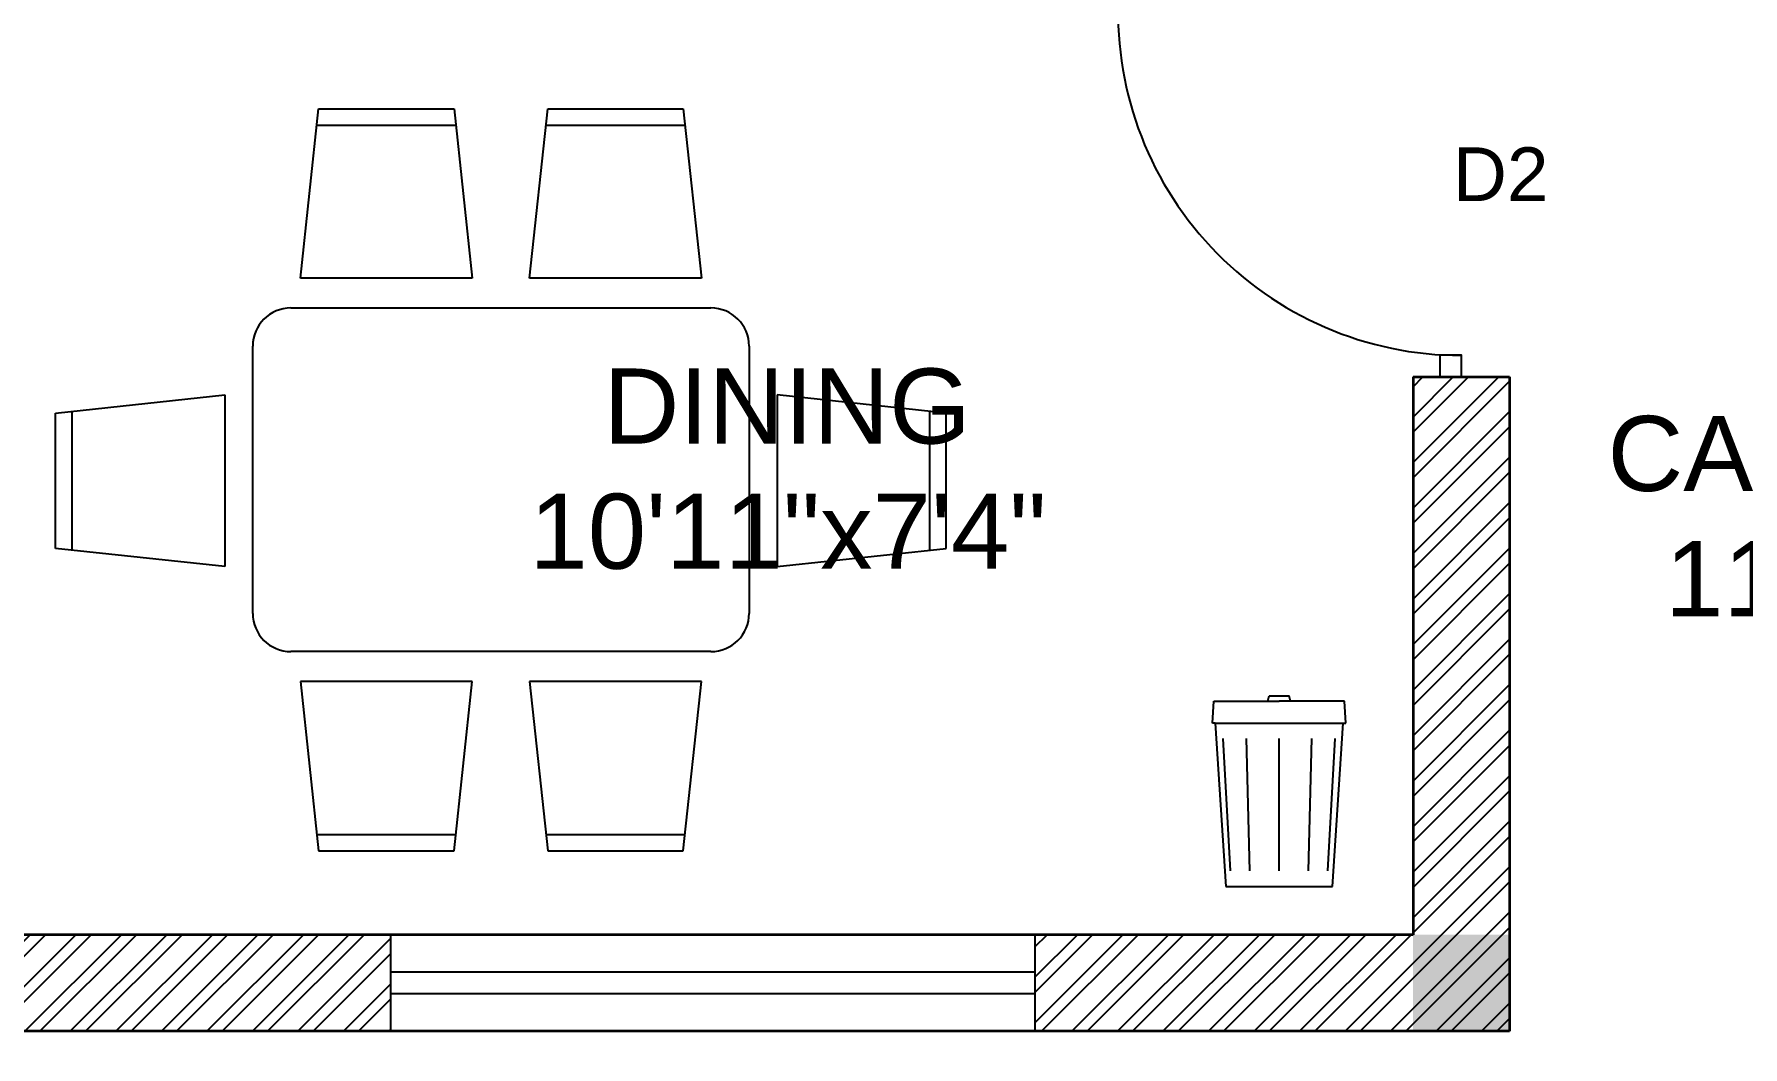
# Model space of a CAD drawing. Header units: inches. Extents: x 431 to 857, y 356 to 995.
# Drawn here: x 515 to 674.2, y 440.5 to 534.9 of the extents above; entities that cross this region are included whole.
import ezdxf

# ---------------------------------------------------------------- set-up
doc = ezdxf.new("R2010")
doc.units = ezdxf.units.IN
doc.header["$MEASUREMENT"] = 0
doc.layers.get('0').update_dxf_attribs({"color": 255})
doc.layers.add('01.Wall', color=7, linetype='Continuous', lineweight=35)
for name, color, linetype in [('02.Window', 10, 'Continuous'), ('03.Doors', 30, 'Continuous'), ('06.Column', 255, 'Continuous'), ('07.Annotations', 255, 'Continuous'), ('09.Hatching', 255, 'Continuous'), ('10.Labels', 255, 'Continuous'), ('MUEBLE', 255, 'Continuous')]:
    doc.layers.add(name, color=color, linetype=linetype)
doc.styles.get("Standard").update_dxf_attribs({"font": 'arial.ttf'})

# ---------------------------------------------------------------- blocks, each defined once
blk = doc.blocks.new('new window 3')
at = {"layer": '02.Window'}
for p, q in [((0, 9), (60, 9)), ((0, 0), (0, 9)), ((60, 9), (60, 0)), ((0, 5.5), (60, 5.5)), ((0, 3.5), (60, 3.5)), ((60, 0), (0, 0))]:
    blk.add_line(p, q, dxfattribs=at)
blk = doc.blocks.new('door_edited')
at = {"layer": '03.Doors'}
for p, q in [((0, 35.98), (-32, 35.98)), ((-32, 35.98), (-32, 33.98)), ((-2, 35.98), (0, 35.98)), ((-2, 33.98), (-2, 35.98)), ((0, 35.98), (0, 33.98)), ((0, 33.98), (-32, 33.98)), ((0, 33.98), (-2, 33.98))]:
    blk.add_line(p, q, dxfattribs=at)
for points in [[(-2, 33.98), (-2, 35.98), (0, 35.98), (0, 33.98)], [(-2, 0), (0, 0), (0, 2), (-2, 2)]]:
    blk.add_lwpolyline(points, close=True, dxfattribs=at)
blk.add_arc((0, 33.98), 32, 176.4167, 270.0017, dxfattribs=at)

msp = doc.modelspace()

# ---------------------------------------------------------------- hatches: boundary and pattern name
at = {"layer": '06.Column', "true_color": 0xffffff}
h = msp.add_hatch(color=7, dxfattribs=at)
h.dxf.hatch_style = 1
h.paths.add_polyline_path([(652.5, 451), (643.5, 451), (643.5, 442), (652.5, 442)])
at = {"layer": '09.Hatching', "true_color": 0xffffff}
h = msp.add_hatch(dxfattribs=at)
h.set_pattern_fill('ANSI32', scale=8)
h.paths.add_polyline_path([(652.5, 725.5), (643.5, 725.5), (616, 725.5), (513, 725.5), (513, 763), (504, 763), (504, 691.5), (513, 691.5), (513, 716.5), (643.5, 716.5), (648, 716.5), (652.5, 716.5)])
h.paths.add_polyline_path([(592.5, 928), (592.5, 932.5), (712.5, 932.5), (712.5, 928), (712.5, 912.25), (721.5, 912.25), (721.5, 928), (741.75, 928), (741.75, 937), (566.25, 937), (566.25, 928), (583.5, 928), (583.5, 881.5), (586, 881.5), (588, 881.5), (592.5, 881.5)])
h.paths.add_polyline_path([(721.5, 876.25), (712.5, 876.25), (712.5, 860.5), (721.5, 860.5)])
h.paths.add_polyline_path([(513, 928), (530.25, 928), (530.25, 937), (504, 937), (504, 811), (513, 811), (513, 848.5), (643.5, 848.5), (643.5, 761.5), (652.5, 761.5), (652.5, 857.5), (588, 857.5), (586, 857.5), (583.5, 857.5), (513, 857.5)])
h.paths.add_polyline_path([(718, 581.5), (712.5, 581.5), (700.5, 581.5), (688.5, 581.5), (688.5, 577), (688.5, 572.5), (700.5, 572.5), (712.5, 572.5), (718, 572.5)])
h.paths.add_polyline_path([(548.25, 451), (513, 451), (513, 465), (504, 465), (504, 397), (670.5, 397), (670.5, 401.5), (513, 401.5), (513, 442), (548.25, 442)])
h.paths.add_polyline_path([(652.5, 503), (643.5, 503), (643.5, 470.5), (643.5, 451), (608.25, 451), (608.25, 442), (652.5, 442), (652.5, 461.5)])
h.paths.add_polyline_path([(513, 609.5), (579, 609.5), (582.5, 609.5), (584.5, 609.5), (588, 609.5), (588, 618.5), (513, 618.5), (513, 643.5), (504, 643.5), (504, 525), (513, 525), (513, 539), (583.5, 539), (588, 539), (643.5, 539), (648, 539), (652.5, 539), (652.5, 548), (652.5, 577), (652.5, 680.5), (643.5, 680.5), (643.5, 581.5), (643.5, 548), (588, 548), (588, 585.5), (579, 585.5), (579, 548), (513, 548)])

# ---------------------------------------------------------------- linework, layer by layer
at = {"color": 7, "true_color": 0xffffff}
for points in [[(629.97, 472.77), (630.09, 473.27)], [(630.09, 473.27), (631.96, 473.27)], [(632.08, 472.77), (631.96, 473.27)], [(624.8, 470.73), (624.93, 472.77)], [(624.93, 472.77), (631.02, 472.77)], [(637.12, 472.77), (631.02, 472.77)], [(637.24, 470.73), (637.12, 472.77)], [(625.05, 470.73), (624.8, 470.73)], [(625.05, 470.73), (637, 470.73)], [(625.05, 470.73), (626.05, 455.5)], [(636, 455.5), (637, 470.73)], [(637, 470.73), (637.24, 470.73)], [(626.5, 456.97), (625.8, 469.29)], [(628.3, 456.97), (627.97, 469.29)], [(631.02, 456.97), (631.02, 469.29)], [(633.75, 456.97), (634.07, 469.29)], [(635.55, 456.97), (636.24, 469.29)], [(626.05, 455.5), (636, 455.5)]]:
    msp.add_lwpolyline(points, dxfattribs=at)
at = {"layer": '01.Wall', "color": 7, "true_color": 0xffffff}
for p, q in [((643.5, 503), (643.5, 470.5)), ((643.5, 503), (652.5, 503)), ((652.5, 503), (652.5, 461.5)), ((643.5, 470.5), (643.5, 451)), ((652.5, 461.5), (652.5, 442)), ((643.5, 451), (513, 451)), ((652.5, 442), (513, 442))]:
    msp.add_line(p, q, dxfattribs=at)
at = {"layer": 'MUEBLE', "color": 7, "true_color": 0xffffff}
for p, q in [((539.82, 512.21), (541.51, 527.98)), ((541.51, 527.98), (554.14, 527.98)), ((554.14, 527.98), (555.83, 512.21)), ((561.17, 512.21), (562.86, 527.98)), ((562.86, 527.98), (575.49, 527.98)), ((575.49, 527.98), (577.18, 512.21)), ((541.34, 526.45), (554.3, 526.45)), ((562.7, 526.45), (575.66, 526.45)), ((555.83, 512.21), (539.82, 512.21)), ((577.18, 512.21), (561.17, 512.21)), ((538.93, 509.42), (578.07, 509.42)), ((535.37, 480.95), (535.37, 505.86)), ((581.63, 505.86), (581.63, 480.95)), ((517, 499.63), (532.76, 501.32)), ((532.76, 501.32), (532.76, 485.31)), ((600, 499.63), (584.24, 501.32)), ((584.24, 501.32), (584.24, 485.31)), ((517, 487), (517, 499.63)), ((518.53, 486.84), (518.53, 499.79)), ((598.47, 486.84), (598.47, 499.79)), ((600, 487), (600, 499.63)), ((532.76, 485.31), (517, 487)), ((584.24, 485.31), (600, 487)), ((578.07, 477.39), (538.93, 477.39)), ((555.83, 474.59), (539.82, 474.59)), ((539.82, 474.59), (541.51, 458.83)), ((554.14, 458.83), (555.83, 474.59)), ((577.18, 474.59), (561.17, 474.59)), ((561.17, 474.59), (562.86, 458.83)), ((575.49, 458.83), (577.18, 474.59)), ((541.34, 460.35), (554.3, 460.35)), ((562.7, 460.35), (575.66, 460.35)), ((541.51, 458.83), (554.14, 458.83)), ((562.86, 458.83), (575.49, 458.83))]:
    msp.add_line(p, q, dxfattribs=at)
for centre, start, end in [((538.93, 505.86), 90, 180), ((578.07, 505.86), 0, 90), ((538.93, 480.95), 180, 270), ((578.07, 480.95), 270, 0)]:
    msp.add_arc(centre, 3.56, start, end, dxfattribs=at)

# ---------------------------------------------------------------- block references
at = {"layer": '02.Window', "color": 7, "true_color": 0xffffff, "rotation": 180}
msp.add_blockref('new window 3', (608.25, 451), dxfattribs=at)
at = {"layer": '03.Doors', "color": 7, "true_color": 0xffffff}
msp.add_blockref('door_edited', (648, 503.02), dxfattribs=at)

# ---------------------------------------------------------------- texts
at = {"layer": '07.Annotations', "color": 7, "true_color": 0xffffff, "char_height": 7, "attachment_point": 1}
for s, insert in [('\\pi60.80979;DINING\\P\\pi53.90291;10\'11"x7\'4"', (507.25, 503.78)), ('\\pi48.53831;CAR PORCH\\P\\pi53.90291;11\'9"x14\'3"', (613.08, 499.36))]:
    msp.add_mtext_dynamic_manual_height_columns(s, width=154.4804, gutter_width=1, heights=[46.39], dxfattribs=dict(at, insert=insert))
at = {"layer": '10.Labels', "color": 7, "true_color": 0xffffff, "insert": (643.96, 524.39), "char_height": 5, "attachment_point": 1}
msp.add_mtext_dynamic_manual_height_columns('\\pi3.23909;D2', width=14.5, gutter_width=1, heights=[0], dxfattribs=at)

doc.saveas('drawing.dxf')
